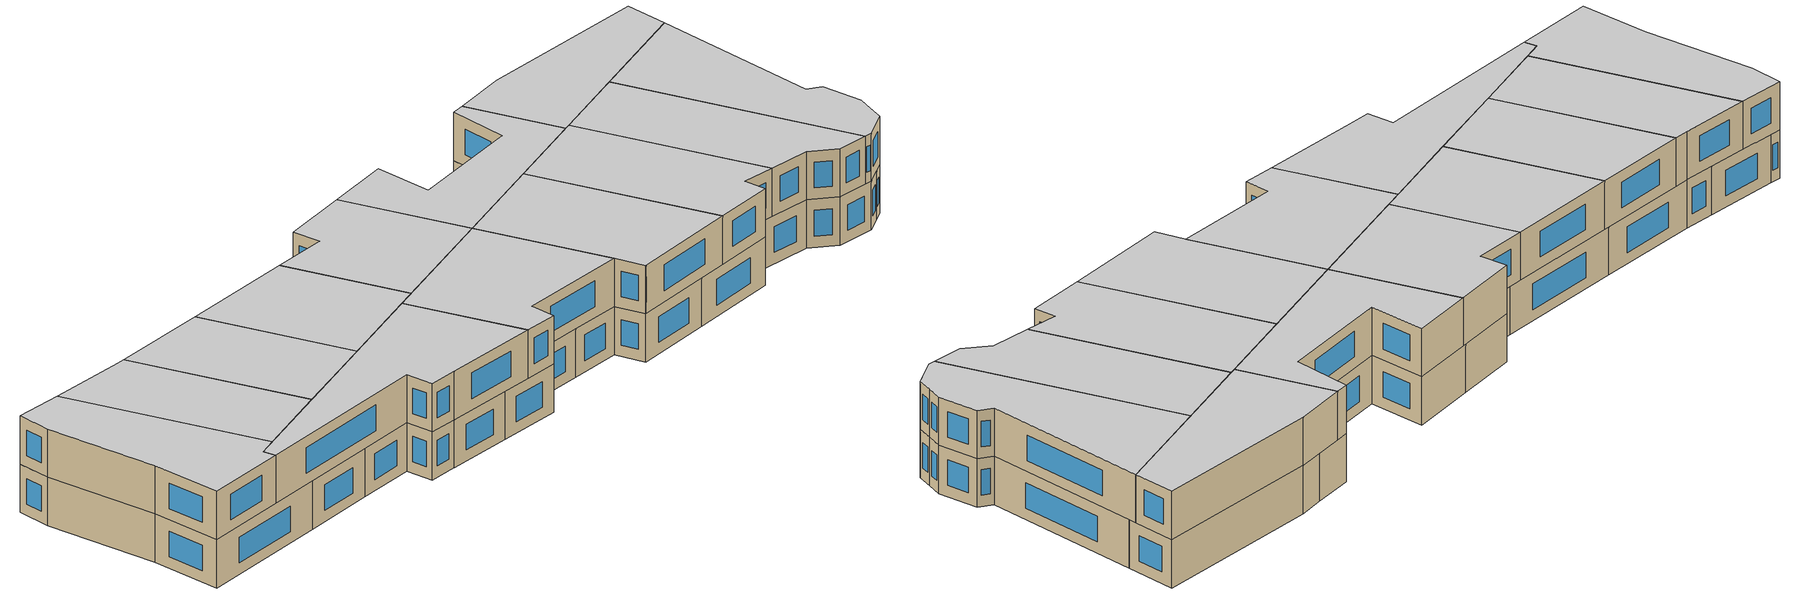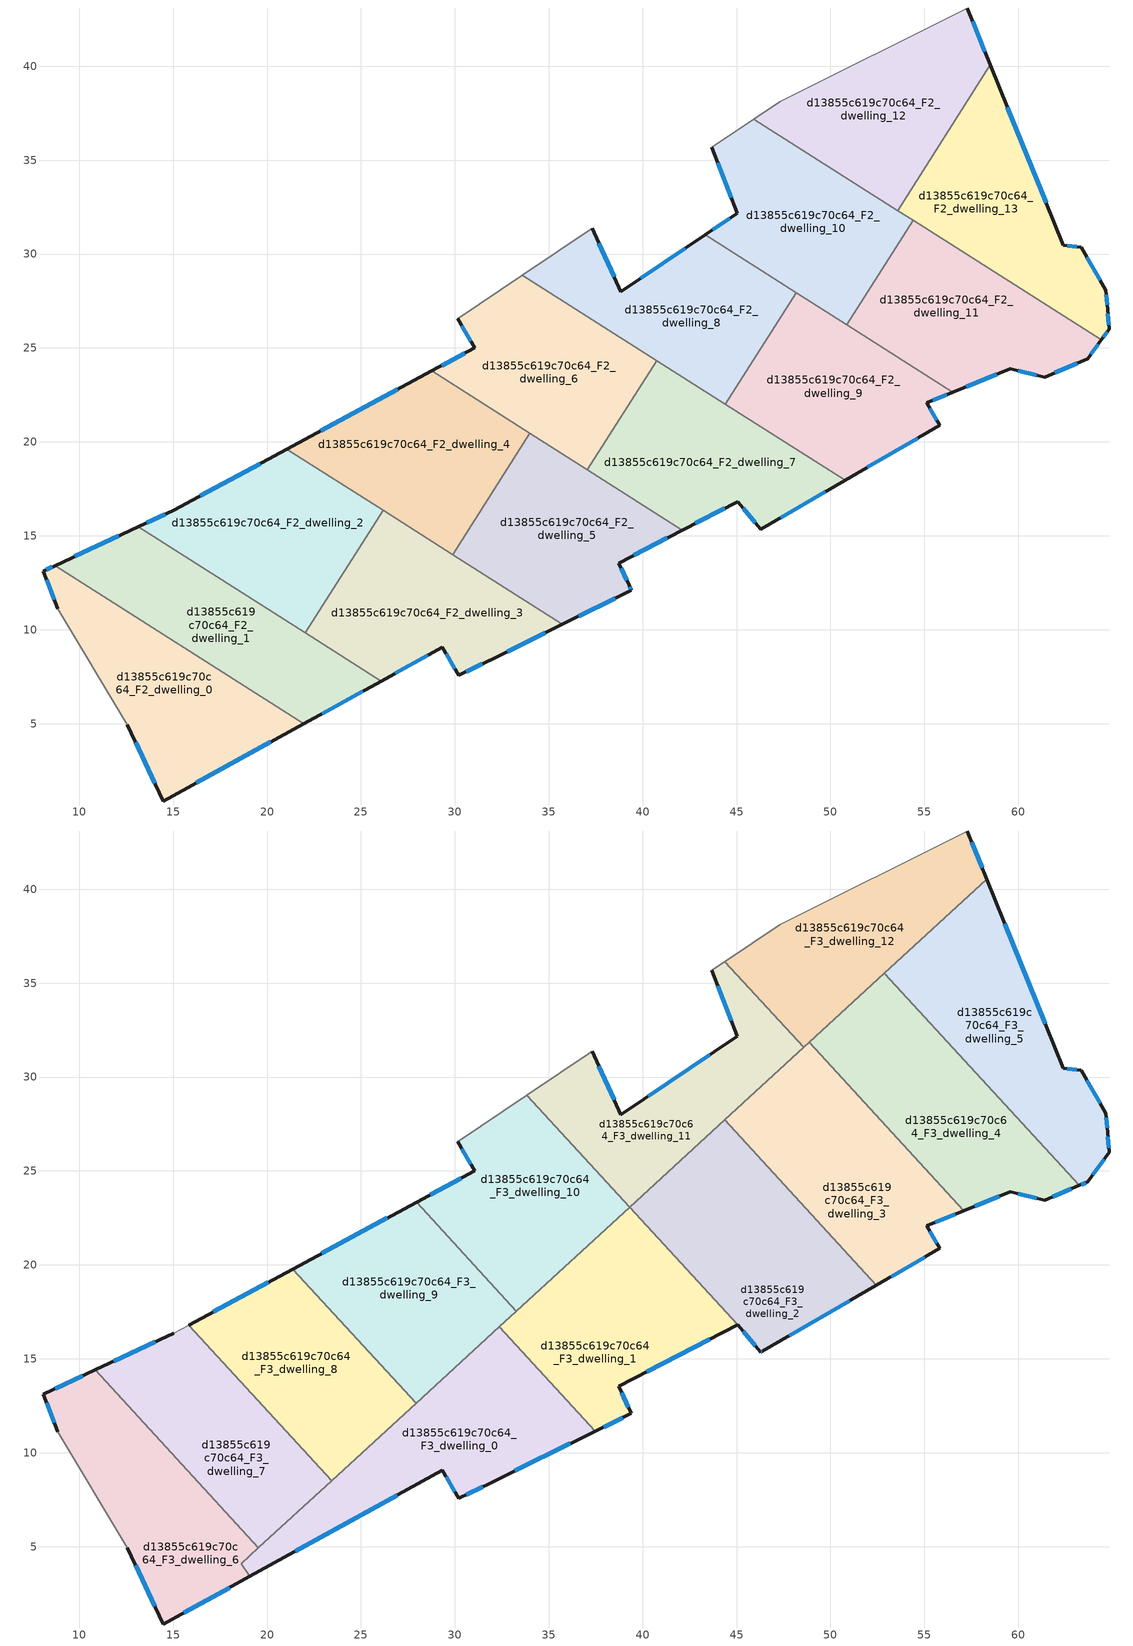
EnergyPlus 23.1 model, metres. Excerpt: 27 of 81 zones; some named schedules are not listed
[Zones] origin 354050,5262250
d13855c619c70c64_F2_dwelling_0
 floor to d13855c619c70c64_F1_dwelling_0 (EU_floor_Construction): 21.97,5 14.48,0.88 12.55,4.95 8.85,11.13 8.08,13.12 8.72,13.42 z6
 wall outside (EU_wall_Construction): 12.55,4.95 14.48,0.88 21.97,5 / 8.72,13.42 8.08,13.12 8.85,11.13 z6:9
 wall adiabatic (EU_wall_Construction): 8.85,11.13 12.55,4.95 z6:9
 wall to d13855c619c70c64_F2_dwelling_1 (EU_wall_Construction): 21.97,5 8.72,13.42 z6:9
 window (EU_Window_Construction): 13,4 14.03,1.84 / 8.26,12.65 8.67,11.59 / 8.57,13.34 8.23,13.19 / 16.24,1.85 20.21,4.03 z6.7:8.3
 ceiling adiabatic (EU_roof_Construction): 19.09,3.42 14.48,0.88 21.97,5 20.58,5.88 18.62,4.08 z9
d13855c619c70c64_F2_dwelling_1
 floor to d13855c619c70c64_F1_dwelling_1 (EU_floor_Construction): 26.07,7.26 21.97,5 8.72,13.42 13.15,15.48 z6
 wall outside (EU_wall_Construction): 13.15,15.48 8.72,13.42 / 21.97,5 26.07,7.26 z6:9
 wall to d13855c619c70c64_F2_dwelling_2 (EU_wall_Construction): 22.03,9.83 13.15,15.48 z6:9
 wall to d13855c619c70c64_F2_dwelling_3 (EU_wall_Construction): 26.07,7.26 22.03,9.83 z6:9
 window (EU_Window_Construction): 12.11,14.99 9.76,13.9 / 22.93,5.53 25.11,6.73 z6.7:8.3
d13855c619c70c64_F2_dwelling_10
 floor to d13855c619c70c64_F1_dwelling_10 (EU_floor_Construction): 54.4,31.8 50.87,26.24 43.33,31.03 45.03,32.18 43.68,35.68 45.92,37.19 z6
 wall outside (EU_wall_Construction): 43.68,35.68 45.03,32.18 43.33,31.03 z6:9
 wall adiabatic (EU_wall_Construction): 45.92,37.19 43.68,35.68 z6:9
 wall to d13855c619c70c64_F2_dwelling_11 (EU_wall_Construction): 50.87,26.24 54.4,31.8 z6:9
 wall to d13855c619c70c64_F2_dwelling_8 (EU_wall_Construction): 43.33,31.03 48.19,27.94 z6:9
 wall to d13855c619c70c64_F2_dwelling_12 (EU_wall_Construction): 53.58,32.32 45.92,37.19 z6:9
 wall to d13855c619c70c64_F2_dwelling_9 (EU_wall_Construction): 48.19,27.94 50.87,26.24 z6:9
 wall to d13855c619c70c64_F2_dwelling_13 (EU_wall_Construction): 54.4,31.8 53.58,32.32 z6:9
 window (EU_Window_Construction): 44.63,31.91 43.73,31.3 / 43.99,34.86 44.71,33 z6.7:8.3
d13855c619c70c64_F2_dwelling_11
 floor to d13855c619c70c64_F1_dwelling_11 (EU_floor_Construction): 64.42,25.43 63.68,24.43 61.41,23.45 59.58,23.9 56.52,22.65 50.87,26.24 54.4,31.8 z6
 wall outside (EU_wall_Construction): 56.52,22.65 59.58,23.9 61.41,23.45 63.68,24.43 64.42,25.43 z6:9
 wall to d13855c619c70c64_F2_dwelling_9 (EU_wall_Construction): 50.87,26.24 56.52,22.65 z6:9
 wall to d13855c619c70c64_F2_dwelling_13 (EU_wall_Construction): 64.42,25.43 54.4,31.8 z6:9
 window (EU_Window_Construction): 61.95,23.68 63.15,24.2 / 60.01,23.79 60.98,23.55 / 57.23,22.94 58.86,23.6 / 63.86,24.66 64.25,25.19 z6.7:8.3
d13855c619c70c64_F2_dwelling_12
 floor to d13855c619c70c64_F1_dwelling_12 (EU_floor_Construction): 57.28,43.1 58.51,40.07 53.58,32.32 45.92,37.19 47.29,38.11 z6
 wall outside (EU_wall_Construction): 58.51,40.07 57.28,43.1 z6:9
 wall to d13855c619c70c64_F2_dwelling_13 (EU_wall_Construction): 53.58,32.32 58.51,40.07 z6:9
 wall adiabatic (EU_wall_Construction): 57.28,43.1 47.29,38.11 45.92,37.19 z6:9
 window (EU_Window_Construction): 58.22,40.78 57.57,42.39 z6.7:8.3
d13855c619c70c64_F2_dwelling_13
 floor to d13855c619c70c64_F1_dwelling_13 (EU_floor_Construction): 58.51,40.07 62.39,30.46 63.35,30.35 64.66,28.08 64.75,27.06 64.85,26 64.42,25.43 53.58,32.32 z6
 wall outside (EU_wall_Construction): 64.42,25.43 64.85,26 64.75,27.06 64.66,28.08 63.35,30.35 62.39,30.46 58.51,40.07 z6:9
 window (EU_Window_Construction): 64.35,28.62 63.66,29.82 / 64.73,27.3 64.68,27.84 / 64.82,26.25 64.77,26.81 / 64.52,25.56 64.75,25.86 / 61.48,32.72 59.42,37.81 / 63.12,30.38 62.61,30.44 z6.7:8.3
d13855c619c70c64_F2_dwelling_2
 floor to d13855c619c70c64_F1_dwelling_2 (EU_floor_Construction): 26.18,16.35 22.03,9.83 13.15,15.48 15.03,16.36 21.05,19.61 z6
 wall outside (EU_wall_Construction): 21.05,19.61 15.03,16.36 13.15,15.48 z6:9
 wall to d13855c619c70c64_F2_dwelling_3 (EU_wall_Construction): 22.03,9.83 26.18,16.35 z6:9
 wall to d13855c619c70c64_F2_dwelling_4 (EU_wall_Construction): 26.18,16.35 21.05,19.61 z6:9
 window (EU_Window_Construction): 19.64,18.84 16.44,17.12 / 14.58,16.15 13.59,15.68 z6.7:8.3
d13855c619c70c64_F2_dwelling_3
 floor to d13855c619c70c64_F1_dwelling_3 (EU_floor_Construction): 35.73,10.28 31.87,8.38 31.85,8.38 30.21,7.57 29.34,9.06 26.07,7.26 22.03,9.83 26.18,16.35 z6
 wall outside (EU_wall_Construction): 26.07,7.26 29.34,9.06 30.21,7.57 31.85,8.38 31.87,8.38 35.73,10.28 z6:9
 wall to d13855c619c70c64_F2_dwelling_5 (EU_wall_Construction): 35.73,10.28 29.88,14 z6:9
 wall to d13855c619c70c64_F2_dwelling_4 (EU_wall_Construction): 29.88,14 26.18,16.35 z6:9
 window (EU_Window_Construction): 30.6,7.76 31.47,8.19 / 29.54,8.71 30,7.92 / 26.84,7.68 28.57,8.64 / 32.78,8.83 34.82,9.84 z6.7:8.3
d13855c619c70c64_F2_dwelling_4
 floor to d13855c619c70c64_F1_dwelling_4 (EU_floor_Construction): 33.99,20.46 29.88,14 21.05,19.61 28.78,23.78 z6
 wall outside (EU_wall_Construction): 28.78,23.78 21.05,19.61 z6:9
 wall to d13855c619c70c64_F2_dwelling_5 (EU_wall_Construction): 29.88,14 33.99,20.46 z6:9
 wall to d13855c619c70c64_F2_dwelling_6 (EU_wall_Construction): 33.99,20.46 28.78,23.78 z6:9
 window (EU_Window_Construction): 26.96,22.8 22.87,20.59 z6.7:8.3
d13855c619c70c64_F2_dwelling_5
 floor to d13855c619c70c64_F1_dwelling_5 (EU_floor_Construction): 42.12,15.3 38.72,13.54 39.27,12.35 39.4,12.09 35.73,10.28 29.88,14 33.99,20.46 z6
 wall outside (EU_wall_Construction): 35.73,10.28 39.4,12.09 39.27,12.35 38.72,13.54 42.12,15.3 z6:9
 wall to d13855c619c70c64_F2_dwelling_7 (EU_wall_Construction): 42.12,15.3 37.05,18.52 z6:9
 wall to d13855c619c70c64_F2_dwelling_6 (EU_wall_Construction): 37.05,18.52 33.99,20.46 z6:9
 window (EU_Window_Construction): 39.37,12.15 39.3,12.29 / 36.59,10.71 38.53,11.66 / 39.52,13.95 41.32,14.89 / 39.14,12.63 38.85,13.26 z6.7:8.3
d13855c619c70c64_F2_dwelling_6
 floor to d13855c619c70c64_F1_dwelling_6 (EU_floor_Construction): 40.74,24.33 37.05,18.52 28.78,23.78 31.06,25.01 30.15,26.55 33.59,28.87 z6
 wall outside (EU_wall_Construction): 30.15,26.55 31.06,25.01 28.78,23.78 z6:9
 wall adiabatic (EU_wall_Construction): 33.59,28.87 30.15,26.55 z6:9
 wall to d13855c619c70c64_F2_dwelling_7 (EU_wall_Construction): 37.05,18.52 40.74,24.33 z6:9
 wall to d13855c619c70c64_F2_dwelling_8 (EU_wall_Construction): 40.74,24.33 33.59,28.87 z6:9
 window (EU_Window_Construction): 30.36,26.19 30.85,25.37 / 30.52,24.72 29.31,24.07 z6.7:8.3
d13855c619c70c64_F2_dwelling_7
 floor to d13855c619c70c64_F1_dwelling_7 (EU_floor_Construction): 50.77,17.95 46.3,15.35 45.05,16.82 42.12,15.3 37.05,18.52 40.74,24.33 z6
 wall outside (EU_wall_Construction): 42.12,15.3 45.05,16.82 46.3,15.35 50.77,17.95 z6:9
 wall to d13855c619c70c64_F2_dwelling_9 (EU_wall_Construction): 50.77,17.95 44.41,21.99 z6:9
 wall to d13855c619c70c64_F2_dwelling_8 (EU_wall_Construction): 44.41,22 40.74,24.33 z6:9
 window (EU_Window_Construction): 45.35,16.47 46.01,15.7 / 42.81,15.66 44.36,16.46 / 47.35,15.96 49.72,17.34 z6.7:8.3
d13855c619c70c64_F2_dwelling_8
 floor to d13855c619c70c64_F1_dwelling_8 (EU_floor_Construction): 48.19,27.94 44.41,22 33.59,28.87 37.31,31.38 38.84,28 43.33,31.03 z6
 wall outside (EU_wall_Construction): 43.33,31.03 38.84,28 37.31,31.38 z6:9
 wall to d13855c619c70c64_F2_dwelling_9 (EU_wall_Construction): 44.41,22 48.19,27.94 z6:9
 wall adiabatic (EU_wall_Construction): 37.31,31.38 33.59,28.87 z6:9
 window (EU_Window_Construction): 38.48,28.8 37.67,30.59 / 42.27,30.32 39.89,28.72 z6.7:8.3
d13855c619c70c64_F2_dwelling_9
 floor to d13855c619c70c64_F1_dwelling_9 (EU_floor_Construction): 56.52,22.65 55.12,22.08 55.82,20.88 50.77,17.95 44.41,22 48.19,27.94 z6
 wall outside (EU_wall_Construction): 50.77,17.95 55.82,20.88 55.12,22.08 56.52,22.65 z6:9
 window (EU_Window_Construction): 51.96,18.64 54.63,20.19 / 55.45,22.22 56.19,22.52 / 55.66,21.16 55.29,21.8 z6.7:8.3
d13855c619c70c64_F3_dwelling_0
 floor to d13855c619c70c64_F2_dwelling_3 (EU_floor_Construction): 35.73,10.28 31.87,8.38 31.85,8.38 30.21,7.57 29.34,9.06 26.07,7.26 23.72,8.76 29.61,14.17 z9
 floor to d13855c619c70c64_F2_dwelling_5 (EU_floor_Construction): 32.36,16.7 37.46,11.14 35.73,10.28 29.88,14 30.54,15.03 z9
 floor to d13855c619c70c64_F2_dwelling_1 (EU_floor_Construction): 26.07,7.26 21.96,5 20.58,5.88 23.72,8.76 z9
 floor to d13855c619c70c64_F2_dwelling_4 (EU_floor_Construction): 30.54,15.03 29.88,14 29.61,14.17 z9
 floor adiabatic (EU_floor_Construction): 21.96,5 19.09,3.42 18.62,4.08 20.58,5.88 z9
 wall outside (EU_wall_Construction): 19.09,3.42 29.34,9.06 30.21,7.57 31.87,8.38 37.46,11.14 z9:12
 wall to d13855c619c70c64_F3_dwelling_1 (EU_wall_Construction): 37.46,11.14 32.36,16.7 z9:12
 wall to d13855c619c70c64_F3_dwelling_6 (EU_wall_Construction): 19.54,4.93 18.62,4.08 19.09,3.42 z9:12
 wall to d13855c619c70c64_F3_dwelling_8 (EU_wall_Construction): 27.93,12.63 23.45,8.51 z9:12
 wall to d13855c619c70c64_F3_dwelling_9 (EU_wall_Construction): 32.36,16.7 27.93,12.63 z9:12
 wall to d13855c619c70c64_F3_dwelling_7 (EU_wall_Construction): 23.45,8.51 19.54,4.93 z9:12
 window (EU_Window_Construction): 33.19,9.03 36.15,10.49 / 30.6,7.76 31.48,8.19 / 29.54,8.71 30,7.92 / 21.5,4.74 26.93,7.74 z9.7:11.3
 ceiling to d13855c619c70c64_F4_dwelling_0 (EU_floor_Construction): 31.87,8.38 37.46,11.14 32.36,16.7 18.62,4.08 19.09,3.42 29.34,9.06 30.21,7.57 z12
d13855c619c70c64_F3_dwelling_1
 floor to d13855c619c70c64_F2_dwelling_5 (EU_floor_Construction): 42.12,15.3 38.72,13.54 39.4,12.09 37.46,11.14 32.36,16.7 35.45,19.54 z9
 floor to d13855c619c70c64_F2_dwelling_7 (EU_floor_Construction): 39.69,22.66 45.05,16.82 42.12,15.3 37.05,18.52 z9
 floor to d13855c619c70c64_F2_dwelling_6 (EU_floor_Construction): 39.31,23.08 39.69,22.66 37.05,18.52 35.45,19.54 z9
 wall outside (EU_wall_Construction): 37.46,11.14 39.4,12.09 38.72,13.54 45.05,16.82 z9:12
 wall to d13855c619c70c64_F3_dwelling_2 (EU_wall_Construction): 45.05,16.82 39.31,23.08 z9:12
 wall to d13855c619c70c64_F3_dwelling_10 (EU_wall_Construction): 39.31,23.08 33.28,17.54 z9:12
 wall to d13855c619c70c64_F3_dwelling_9 (EU_wall_Construction): 33.28,17.54 32.36,16.7 z9:12
 window (EU_Window_Construction): 40.2,14.31 43.57,16.05 / 39.24,12.43 38.88,13.2 / 37.92,11.36 38.94,11.87 z9.7:11.3
 ceiling to d13855c619c70c64_F4_dwelling_1 (EU_floor_Construction): 45.05,16.82 39.31,23.08 32.36,16.7 37.46,11.14 39.4,12.09 38.72,13.54 z12
d13855c619c70c64_F3_dwelling_10
 floor to d13855c619c70c64_F2_dwelling_6 (EU_floor_Construction): 34.54,28.27 39.31,23.08 35.45,19.54 28.78,23.78 31.06,25.01 30.15,26.55 33.59,28.87 z9
 floor to d13855c619c70c64_F2_dwelling_4 (EU_floor_Construction): 33.99,20.46 32.6,18.27 27.96,23.33 28.78,23.78 z9
 floor to d13855c619c70c64_F2_dwelling_8 (EU_floor_Construction): 33.83,29.04 34.54,28.27 33.59,28.87 z9
 floor to d13855c619c70c64_F2_dwelling_5 (EU_floor_Construction): 35.45,19.54 33.28,17.54 32.6,18.27 33.99,20.46 z9
 wall outside (EU_wall_Construction): 30.15,26.55 31.06,25.01 27.96,23.33 z9:12
 wall to d13855c619c70c64_F3_dwelling_9 (EU_wall_Construction): 27.96,23.33 33.28,17.54 z9:12
 wall adiabatic (EU_wall_Construction): 33.83,29.04 30.15,26.55 z9:12
 wall to d13855c619c70c64_F3_dwelling_11 (EU_wall_Construction): 39.31,23.08 33.83,29.04 z9:12
 window (EU_Window_Construction): 30.33,24.61 28.69,23.73 / 30.36,26.19 30.85,25.37 z9.7:11.3
 ceiling to d13855c619c70c64_F4_dwelling_10 (EU_floor_Construction): 39.31,23.08 33.83,29.04 30.15,26.55 31.06,25.01 27.96,23.33 33.28,17.54 z12
d13855c619c70c64_F3_dwelling_11
 floor to d13855c619c70c64_F2_dwelling_10 (EU_floor_Construction): 44.37,36.15 48.57,31.58 46.07,29.29 43.33,31.03 45.03,32.18 43.68,35.68 z9
 floor to d13855c619c70c64_F2_dwelling_8 (EU_floor_Construction): 46.07,29.29 40.7,24.35 34.54,28.27 33.83,29.04 37.31,31.38 38.84,28 43.33,31.03 z9
 floor to d13855c619c70c64_F2_dwelling_6 (EU_floor_Construction): 40.7,24.35 39.31,23.08 34.54,28.27 z9
 wall outside (EU_wall_Construction): 43.68,35.68 45.03,32.18 38.84,28 37.31,31.38 z9:12
 wall adiabatic (EU_wall_Construction): 44.37,36.15 43.68,35.68 / 37.31,31.38 33.83,29.04 z9:12
 wall to d13855c619c70c64_F3_dwelling_12 (EU_wall_Construction): 48.57,31.58 44.37,36.15 z9:12
 wall to d13855c619c70c64_F3_dwelling_2 (EU_wall_Construction): 39.31,23.08 44.36,27.72 z9:12
 wall to d13855c619c70c64_F3_dwelling_3 (EU_wall_Construction): 44.36,27.72 48.57,31.58 z9:12
 window (EU_Window_Construction): 43.99,34.86 44.71,33 / 38.48,28.8 37.67,30.59 / 43.57,31.2 40.29,28.98 z9.7:11.3
 ceiling to d13855c619c70c64_F4_dwelling_11 (EU_floor_Construction): 48.57,31.58 44.37,36.15 43.68,35.68 45.03,32.18 38.84,28 37.31,31.38 33.83,29.04 39.31,23.08 z12
d13855c619c70c64_F3_dwelling_12
 floor to d13855c619c70c64_F2_dwelling_12 (EU_floor_Construction): 57.28,43.1 58.32,40.54 51.09,33.9 45.92,37.19 47.29,38.11 z9
 floor to d13855c619c70c64_F2_dwelling_10 (EU_floor_Construction): 51.09,33.9 48.57,31.58 44.37,36.15 45.92,37.19 z9
 wall outside (EU_wall_Construction): 58.32,40.54 57.28,43.1 z9:12
 wall adiabatic (EU_wall_Construction): 57.28,43.1 47.29,38.11 44.37,36.15 z9:12
 wall to d13855c619c70c64_F3_dwelling_5 (EU_wall_Construction): 52.86,35.53 58.32,40.54 z9:12
 wall to d13855c619c70c64_F3_dwelling_4 (EU_wall_Construction): 48.86,31.85 52.86,35.53 z9:12
 wall to d13855c619c70c64_F3_dwelling_3 (EU_wall_Construction): 48.57,31.58 48.86,31.85 z9:12
 window (EU_Window_Construction): 58.08,41.14 57.53,42.5 z9.7:11.3
 ceiling to d13855c619c70c64_F4_dwelling_12 (EU_floor_Construction): 58.32,40.54 57.28,43.1 47.29,38.11 44.37,36.15 48.57,31.58 z12
d13855c619c70c64_F3_dwelling_2
 floor to d13855c619c70c64_F2_dwelling_7 (EU_floor_Construction): 50.77,17.95 46.3,15.35 45.05,16.82 39.69,22.66 40.74,24.33 z9
 floor to d13855c619c70c64_F2_dwelling_6 (EU_floor_Construction): 40.74,24.33 39.69,22.66 39.31,23.08 40.7,24.35 z9
 floor to d13855c619c70c64_F2_dwelling_9 (EU_floor_Construction): 46.54,25.35 52.44,18.92 50.77,17.95 44.41,22 z9
 floor to d13855c619c70c64_F2_dwelling_8 (EU_floor_Construction): 44.36,27.72 46.54,25.35 44.41,22 40.7,24.35 z9
 wall outside (EU_wall_Construction): 45.05,16.82 46.3,15.35 46.36,15.39 52.45,18.92 z9:12
 wall to d13855c619c70c64_F3_dwelling_3 (EU_wall_Construction): 52.45,18.92 44.36,27.72 z9:12
 window (EU_Window_Construction): 47.79,16.22 51.02,18.09 / 46.31,15.36 46.35,15.38 / 45.35,16.47 46.01,15.7 z9.7:11.3
 ceiling to d13855c619c70c64_F4_dwelling_2 (EU_floor_Construction): 52.45,18.92 44.36,27.72 39.31,23.08 45.05,16.82 46.3,15.35 46.36,15.39 z12
d13855c619c70c64_F3_dwelling_3
 floor to d13855c619c70c64_F2_dwelling_9 (EU_floor_Construction): 56.52,22.65 55.12,22.08 55.82,20.88 52.44,18.92 46.54,25.35 48.19,27.94 z9
 floor to d13855c619c70c64_F2_dwelling_11 (EU_floor_Construction): 52.16,28.27 57.1,22.89 56.52,22.65 50.87,26.24 z9
 floor to d13855c619c70c64_F2_dwelling_10 (EU_floor_Construction): 48.86,31.85 52.16,28.27 50.87,26.24 46.07,29.29 z9
 floor to d13855c619c70c64_F2_dwelling_8 (EU_floor_Construction): 48.19,27.94 46.54,25.35 44.36,27.72 46.07,29.29 z9
 wall outside (EU_wall_Construction): 52.45,18.92 55.82,20.88 55.12,22.08 57.1,22.89 z9:12
 wall to d13855c619c70c64_F3_dwelling_4 (EU_wall_Construction): 57.1,22.89 48.86,31.85 z9:12
 window (EU_Window_Construction): 55.59,22.27 56.63,22.7 / 55.66,21.16 55.29,21.8 / 53.24,19.38 55.03,20.42 z9.7:11.3
 ceiling to d13855c619c70c64_F4_dwelling_3 (EU_floor_Construction): 55.82,20.88 55.12,22.08 57.1,22.89 48.86,31.85 44.36,27.72 52.45,18.92 z12
d13855c619c70c64_F3_dwelling_4
 floor to d13855c619c70c64_F2_dwelling_11 (EU_floor_Construction): 58.93,28.92 63.23,24.23 61.41,23.45 59.58,23.9 57.1,22.89 52.16,28.27 54.4,31.8 z9
 floor to d13855c619c70c64_F2_dwelling_12 (EU_floor_Construction): 52.86,35.53 54.49,33.75 53.58,32.32 51.09,33.9 z9
 floor to d13855c619c70c64_F2_dwelling_13 (EU_floor_Construction): 54.49,33.75 58.93,28.92 53.58,32.32 z9
 floor to d13855c619c70c64_F2_dwelling_10 (EU_floor_Construction): 54.4,31.8 52.16,28.27 48.86,31.85 51.09,33.9 z9
 wall outside (EU_wall_Construction): 57.1,22.89 59.58,23.9 61.41,23.45 63.23,24.23 z9:12
 wall to d13855c619c70c64_F3_dwelling_5 (EU_wall_Construction): 63.23,24.23 52.86,35.53 z9:12
 window (EU_Window_Construction): 61.84,23.63 62.81,24.05 / 60.01,23.79 60.98,23.55 / 57.68,23.12 59,23.66 z9.7:11.3
 ceiling to d13855c619c70c64_F4_dwelling_4 (EU_floor_Construction): 63.23,24.23 52.86,35.53 48.86,31.85 57.1,22.89 59.58,23.9 61.41,23.45 z12
d13855c619c70c64_F3_dwelling_5
 floor to d13855c619c70c64_F2_dwelling_13 (EU_floor_Construction): 58.51,40.07 62.39,30.46 63.35,30.35 64.66,28.08 64.75,27.06 64.85,26 64.42,25.43 58.93,28.92 54.49,33.75 z9
 floor to d13855c619c70c64_F2_dwelling_11 (EU_floor_Construction): 64.42,25.43 63.68,24.43 63.23,24.23 58.93,28.92 z9
 floor to d13855c619c70c64_F2_dwelling_12 (EU_floor_Construction): 58.32,40.54 58.51,40.07 54.49,33.75 52.86,35.53 z9
 wall outside (EU_wall_Construction): 63.23,24.23 63.68,24.43 64.85,26 64.75,27.06 64.66,28.08 63.35,30.35 62.39,30.46 58.32,40.54 z9:12
 window (EU_Window_Construction): 64.82,26.25 64.77,26.81 / 63.96,24.8 64.57,25.63 / 63.34,24.28 63.58,24.38 / 61.43,32.83 59.28,38.17 / 63.12,30.38 62.61,30.44 / 64.35,28.62 63.66,29.82 / 64.73,27.3 64.68,27.84 z9.7:11.3
 ceiling to d13855c619c70c64_F4_dwelling_5 (EU_floor_Construction): 63.68,24.43 64.85,26 64.75,27.06 64.66,28.08 63.35,30.35 62.39,30.46 58.32,40.54 52.86,35.53 63.23,24.23 z12
d13855c619c70c64_F3_dwelling_6
 floor to d13855c619c70c64_F2_dwelling_0 (EU_floor_Construction): 16,8.79 19.54,4.93 18.62,4.08 19.09,3.42 14.48,0.88 12.55,4.95 8.85,11.13 8.08,13.12 8.72,13.42 z9
 floor to d13855c619c70c64_F2_dwelling_1 (EU_floor_Construction): 10.84,14.4 16,8.79 8.72,13.42 z9
 wall outside (EU_wall_Construction): 12.55,4.95 14.48,0.88 19.09,3.42 / 10.84,14.4 8.08,13.12 8.85,11.13 z9:12
 wall adiabatic (EU_wall_Construction): 8.85,11.13 12.55,4.95 z9:12
 wall to d13855c619c70c64_F3_dwelling_7 (EU_wall_Construction): 19.54,4.93 10.84,14.4 z9:12
 window (EU_Window_Construction): 13,4 14.03,1.84 / 8.26,12.65 8.67,11.59 / 10.19,14.1 8.73,13.42 / 15.56,1.47 18,2.82 z9.7:11.3
 ceiling to d13855c619c70c64_F4_dwelling_6 (EU_floor_Construction): 19.09,3.42 18.62,4.08 19.54,4.93 10.84,14.4 8.08,13.12 8.85,11.13 12.55,4.95 14.48,0.88 z12
d13855c619c70c64_F3_dwelling_7
 floor to d13855c619c70c64_F2_dwelling_1 (EU_floor_Construction): 22.53,9.51 23.45,8.51 20.58,5.88 16,8.79 10.84,14.4 13.15,15.48 z9
 floor to d13855c619c70c64_F2_dwelling_0 (EU_floor_Construction): 20.58,5.88 19.54,4.93 16,8.79 z9
 floor to d13855c619c70c64_F2_dwelling_2 (EU_floor_Construction): 15.84,16.8 22.12,9.96 22.03,9.83 13.15,15.48 15.03,16.36 z9
 floor to d13855c619c70c64_F2_dwelling_3 (EU_floor_Construction): 22.12,9.96 22.53,9.51 22.03,9.83 z9
 wall outside (EU_wall_Construction): 15.03,16.36 10.84,14.4 z9:12
 wall adiabatic (EU_wall_Construction): 15.84,16.8 15.03,16.36 z9:12
 wall to d13855c619c70c64_F3_dwelling_8 (EU_wall_Construction): 23.45,8.51 15.84,16.8 z9:12
 window (EU_Window_Construction): 14.04,15.9 11.83,14.86 z9.7:11.3
 ceiling to d13855c619c70c64_F4_dwelling_7 (EU_floor_Construction): 23.45,8.51 15.84,16.8 15.03,16.36 10.84,14.4 19.54,4.93 z12
d13855c619c70c64_F3_dwelling_8
 floor to d13855c619c70c64_F2_dwelling_2 (EU_floor_Construction): 22.19,18.89 25.5,15.28 22.12,9.96 15.84,16.8 21.05,19.61 z9
 floor to d13855c619c70c64_F2_dwelling_3 (EU_floor_Construction): 25.5,15.28 27.93,12.63 23.71,8.76 22.53,9.51 22.12,9.96 z9
 floor to d13855c619c70c64_F2_dwelling_4 (EU_floor_Construction): 21.37,19.78 22.19,18.89 21.05,19.61 z9
 floor to d13855c619c70c64_F2_dwelling_1 (EU_floor_Construction): 23.71,8.76 23.45,8.51 22.53,9.51 z9
 wall outside (EU_wall_Construction): 21.37,19.78 15.84,16.8 z9:12
 wall to d13855c619c70c64_F3_dwelling_9 (EU_wall_Construction): 27.93,12.63 21.37,19.78 z9:12
 window (EU_Window_Construction): 20.07,19.08 17.14,17.5 z9.7:11.3
 ceiling to d13855c619c70c64_F4_dwelling_8 (EU_floor_Construction): 27.93,12.63 21.37,19.78 15.84,16.8 23.45,8.51 z12
d13855c619c70c64_F3_dwelling_9
 floor to d13855c619c70c64_F2_dwelling_4 (EU_floor_Construction): 27.96,23.33 32.6,18.27 30.54,15.03 29.61,14.17 22.19,18.89 21.37,19.78 z9
 floor to d13855c619c70c64_F2_dwelling_2 (EU_floor_Construction): 26.18,16.35 25.5,15.28 22.19,18.89 z9
 floor to d13855c619c70c64_F2_dwelling_5 (EU_floor_Construction): 32.6,18.27 33.28,17.54 30.54,15.03 z9
 floor to d13855c619c70c64_F2_dwelling_3 (EU_floor_Construction): 29.61,14.17 27.93,12.63 25.5,15.28 26.18,16.35 z9
 wall outside (EU_wall_Construction): 27.96,23.33 21.37,19.78 z9:12
 window (EU_Window_Construction): 26.41,22.5 22.92,20.61 z9.7:11.3
 ceiling to d13855c619c70c64_F4_dwelling_9 (EU_floor_Construction): 33.28,17.54 27.96,23.33 21.37,19.78 27.93,12.63 z12
[Building]
EU S2 Campaign: North Axis=0; Terrain=City; Solar Distribution=FullExterior
[Site:Location]
Budapest.Ferenc.Liszt.Intl.AP: Latitude=47.437; Longitude=19.256; Time Zone=1; Elevation=185
[SizingPeriod:WeatherFileDays]
AnnualSizingPeriod: Begin Month=1; Begin Day of Month=1; End Month=12; End Day of Month=31; Day of Week for Start Day=Monday; Use Weather File Daylight Saving Period=No; Use Weather File Rain and Snow Indicators=No
[MATERIAL]
EU_InternalMass_Material: Roughness=MediumRough; Thickness=0.1; Conductivity=1; Density=1800; Specific Heat=900; Thermal Absorptance=0.9; Solar Absorptance=0.7; Visible Absorptance=0.7
[MATERIAL:NOMASS] Roughness=MediumRough; Thermal Absorptance=0.9; Solar Absorptance=0.7; Visible Absorptance=0.7
Name | Thermal Resistance
EU_wall_NoMass | 0.832559
EU_roof_NoMass | 1.39638
EU_floor_NoMass | 0.872794
[WINDOWMATERIAL:SIMPLEGLAZINGSYSTEM]
EU_Window_SimpleGlazing: UFactor=2.79869; Solar Heat Gain Coefficient=0.75; Visible Transmittance=0.75
[CONSTRUCTION]
EU_wall_Construction: EU_wall_NoMass
EU_roof_Construction: EU_roof_NoMass
EU_floor_Construction: EU_floor_NoMass
EU_Window_Construction: EU_Window_SimpleGlazing
EU_InternalMass_Construction: EU_InternalMass_Material
[ZONE] Type=1; Multiplier=1; Ceiling Height=autocalculate; Floor Area=autocalculate; Part of Total Floor Area=Yes
Name | Volume
d13855c619c70c64_F2_dwelling_0; d13855c619c70c64_F2_dwelling_5 | 191.259
d13855c619c70c64_F3_dwelling_0 | 218.956
d13855c619c70c64_F2_dwelling_1 | 191.239
d13855c619c70c64_F3_dwelling_1 | 215.512
d13855c619c70c64_F2_dwelling_10 | 191.224
d13855c619c70c64_F3_dwelling_10 | 196.07
d13855c619c70c64_F2_dwelling_11 | 191.215
d13855c619c70c64_F3_dwelling_11 | 186.441
d13855c619c70c64_F2_dwelling_12 | 191.261
d13855c619c70c64_F3_dwelling_12 | 191.256
d13855c619c70c64_F2_dwelling_13 | 191.277
d13855c619c70c64_F2_dwelling_2 | 191.257
d13855c619c70c64_F3_dwelling_2 | 230.737
d13855c619c70c64_F2_dwelling_3; d13855c619c70c64_F3_dwelling_7 | 191.247
d13855c619c70c64_F3_dwelling_3 | 223.125
d13855c619c70c64_F2_dwelling_4 | 191.263
d13855c619c70c64_F3_dwelling_4 | 223.113
d13855c619c70c64_F3_dwelling_5 | 223.124
d13855c619c70c64_F2_dwelling_6 | 191.24
d13855c619c70c64_F3_dwelling_6 | 195.357
d13855c619c70c64_F2_dwelling_7 | 191.235
d13855c619c70c64_F2_dwelling_8 | 191.251
d13855c619c70c64_F3_dwelling_8 | 191.26
d13855c619c70c64_F2_dwelling_9 | 191.267
d13855c619c70c64_F3_dwelling_9 | 191.232
[INTERNALMASS] Construction=EU_InternalMass_Construction
Name | Zone or ZoneList | Surface Area
d13855c619c70c64_F2_dwelling_0_EU_InternalMass | d13855c619c70c64_F2_dwelling_0 | 63.7529
d13855c619c70c64_F2_dwelling_1_EU_InternalMass | d13855c619c70c64_F2_dwelling_1 | 63.7462
d13855c619c70c64_F2_dwelling_2_EU_InternalMass | d13855c619c70c64_F2_dwelling_2 | 63.7503
d13855c619c70c64_F2_dwelling_3_EU_InternalMass | d13855c619c70c64_F2_dwelling_3 | 63.7489
d13855c619c70c64_F2_dwelling_4_EU_InternalMass | d13855c619c70c64_F2_dwelling_4 | 63.7523
d13855c619c70c64_F2_dwelling_5_EU_InternalMass | d13855c619c70c64_F2_dwelling_5 | 63.7531
d13855c619c70c64_F2_dwelling_6_EU_InternalMass | d13855c619c70c64_F2_dwelling_6 | 63.7467
d13855c619c70c64_F2_dwelling_7_EU_InternalMass | d13855c619c70c64_F2_dwelling_7 | 63.745
d13855c619c70c64_F2_dwelling_8_EU_InternalMass | d13855c619c70c64_F2_dwelling_8 | 63.7491
d13855c619c70c64_F2_dwelling_9_EU_InternalMass | d13855c619c70c64_F2_dwelling_9 | 63.7556
d13855c619c70c64_F2_dwelling_10_EU_InternalMass | d13855c619c70c64_F2_dwelling_10 | 63.7408
d13855c619c70c64_F2_dwelling_11_EU_InternalMass | d13855c619c70c64_F2_dwelling_11 | 63.7382
d13855c619c70c64_F2_dwelling_12_EU_InternalMass | d13855c619c70c64_F2_dwelling_12 | 63.7545
d13855c619c70c64_F2_dwelling_13_EU_InternalMass | d13855c619c70c64_F2_dwelling_13 | 63.7591
d13855c619c70c64_F3_dwelling_0_EU_InternalMass | d13855c619c70c64_F3_dwelling_0 | 72.9933
d13855c619c70c64_F3_dwelling_1_EU_InternalMass | d13855c619c70c64_F3_dwelling_1 | 71.8373
d13855c619c70c64_F3_dwelling_2_EU_InternalMass | d13855c619c70c64_F3_dwelling_2 | 76.9127
d13855c619c70c64_F3_dwelling_3_EU_InternalMass | d13855c619c70c64_F3_dwelling_3 | 74.375
d13855c619c70c64_F3_dwelling_4_EU_InternalMass | d13855c619c70c64_F3_dwelling_4 | 74.3711
d13855c619c70c64_F3_dwelling_5_EU_InternalMass | d13855c619c70c64_F3_dwelling_5 | 74.3743
d13855c619c70c64_F3_dwelling_6_EU_InternalMass | d13855c619c70c64_F3_dwelling_6 | 65.1208
d13855c619c70c64_F3_dwelling_7_EU_InternalMass | d13855c619c70c64_F3_dwelling_7 | 63.749
d13855c619c70c64_F3_dwelling_8_EU_InternalMass | d13855c619c70c64_F3_dwelling_8 | 63.7532
d13855c619c70c64_F3_dwelling_9_EU_InternalMass | d13855c619c70c64_F3_dwelling_9 | 63.744
d13855c619c70c64_F3_dwelling_10_EU_InternalMass | d13855c619c70c64_F3_dwelling_10 | 65.3565
d13855c619c70c64_F3_dwelling_11_EU_InternalMass | d13855c619c70c64_F3_dwelling_11 | 62.1467
d13855c619c70c64_F3_dwelling_12_EU_InternalMass | d13855c619c70c64_F3_dwelling_12 | 63.752
[OTHEREQUIPMENT] Fuel Type=Electricity; Design Level Calculation Method=Watts/Area; Power per Zone Floor Area=1; Fraction Latent=0; Fraction Radiant=0; Fraction Lost=0; Carbon Dioxide Generation Rate=0; EndUse Subcategory=EU_Step8_InternalGains
Name | Zone or ZoneList or Space or SpaceList | Schedule
EU_Step8_InternalGain_d13855c619c70c64_F2_dwelling_0_f000 | d13855c619c70c64_F2_dwelling_0 | EU_Step8_GainSchedule_d13855c619c70c64_F2_dwelling_0_f000
EU_Step8_InternalGain_d13855c619c70c64_F2_dwelling_1_f000 | d13855c619c70c64_F2_dwelling_1 | EU_Step8_GainSchedule_d13855c619c70c64_F2_dwelling_1_f000
EU_Step8_InternalGain_d13855c619c70c64_F2_dwelling_2_f000 | d13855c619c70c64_F2_dwelling_2 | EU_Step8_GainSchedule_d13855c619c70c64_F2_dwelling_2_f000
EU_Step8_InternalGain_d13855c619c70c64_F2_dwelling_3_f000 | d13855c619c70c64_F2_dwelling_3 | EU_Step8_GainSchedule_d13855c619c70c64_F2_dwelling_3_f000
EU_Step8_InternalGain_d13855c619c70c64_F2_dwelling_4_f000 | d13855c619c70c64_F2_dwelling_4 | EU_Step8_GainSchedule_d13855c619c70c64_F2_dwelling_4_f000
EU_Step8_InternalGain_d13855c619c70c64_F2_dwelling_5_f000 | d13855c619c70c64_F2_dwelling_5 | EU_Step8_GainSchedule_d13855c619c70c64_F2_dwelling_5_f000
EU_Step8_InternalGain_d13855c619c70c64_F2_dwelling_6_f000 | d13855c619c70c64_F2_dwelling_6 | EU_Step8_GainSchedule_d13855c619c70c64_F2_dwelling_6_f000
EU_Step8_InternalGain_d13855c619c70c64_F2_dwelling_7_f000 | d13855c619c70c64_F2_dwelling_7 | EU_Step8_GainSchedule_d13855c619c70c64_F2_dwelling_7_f000
EU_Step8_InternalGain_d13855c619c70c64_F2_dwelling_8_f000 | d13855c619c70c64_F2_dwelling_8 | EU_Step8_GainSchedule_d13855c619c70c64_F2_dwelling_8_f000
EU_Step8_InternalGain_d13855c619c70c64_F2_dwelling_9_f000 | d13855c619c70c64_F2_dwelling_9 | EU_Step8_GainSchedule_d13855c619c70c64_F2_dwelling_9_f000
EU_Step8_InternalGain_d13855c619c70c64_F2_dwelling_10_f000 | d13855c619c70c64_F2_dwelling_10 | EU_Step8_GainSchedule_d13855c619c70c64_F2_dwelling_10_f000
EU_Step8_InternalGain_d13855c619c70c64_F2_dwelling_11_f000 | d13855c619c70c64_F2_dwelling_11 | EU_Step8_GainSchedule_d13855c619c70c64_F2_dwelling_11_f000
EU_Step8_InternalGain_d13855c619c70c64_F2_dwelling_12_f000 | d13855c619c70c64_F2_dwelling_12 | EU_Step8_GainSchedule_d13855c619c70c64_F2_dwelling_12_f000
EU_Step8_InternalGain_d13855c619c70c64_F2_dwelling_13_f000 | d13855c619c70c64_F2_dwelling_13 | EU_Step8_GainSchedule_d13855c619c70c64_F2_dwelling_13_f000
EU_Step8_InternalGain_d13855c619c70c64_F3_dwelling_0_f000 | d13855c619c70c64_F3_dwelling_0 | EU_Step8_GainSchedule_d13855c619c70c64_F3_dwelling_0_f000
EU_Step8_InternalGain_d13855c619c70c64_F3_dwelling_1_f000 | d13855c619c70c64_F3_dwelling_1 | EU_Step8_GainSchedule_d13855c619c70c64_F3_dwelling_1_f000
EU_Step8_InternalGain_d13855c619c70c64_F3_dwelling_2_f000 | d13855c619c70c64_F3_dwelling_2 | EU_Step8_GainSchedule_d13855c619c70c64_F3_dwelling_2_f000
EU_Step8_InternalGain_d13855c619c70c64_F3_dwelling_3_f000 | d13855c619c70c64_F3_dwelling_3 | EU_Step8_GainSchedule_d13855c619c70c64_F3_dwelling_3_f000
EU_Step8_InternalGain_d13855c619c70c64_F3_dwelling_4_f000 | d13855c619c70c64_F3_dwelling_4 | EU_Step8_GainSchedule_d13855c619c70c64_F3_dwelling_4_f000
EU_Step8_InternalGain_d13855c619c70c64_F3_dwelling_5_f000 | d13855c619c70c64_F3_dwelling_5 | EU_Step8_GainSchedule_d13855c619c70c64_F3_dwelling_5_f000
EU_Step8_InternalGain_d13855c619c70c64_F3_dwelling_6_f000 | d13855c619c70c64_F3_dwelling_6 | EU_Step8_GainSchedule_d13855c619c70c64_F3_dwelling_6_f000
EU_Step8_InternalGain_d13855c619c70c64_F3_dwelling_7_f000 | d13855c619c70c64_F3_dwelling_7 | EU_Step8_GainSchedule_d13855c619c70c64_F3_dwelling_7_f000
EU_Step8_InternalGain_d13855c619c70c64_F3_dwelling_8_f000 | d13855c619c70c64_F3_dwelling_8 | EU_Step8_GainSchedule_d13855c619c70c64_F3_dwelling_8_f000
EU_Step8_InternalGain_d13855c619c70c64_F3_dwelling_9_f000 | d13855c619c70c64_F3_dwelling_9 | EU_Step8_GainSchedule_d13855c619c70c64_F3_dwelling_9_f000
EU_Step8_InternalGain_d13855c619c70c64_F3_dwelling_10_f000 | d13855c619c70c64_F3_dwelling_10 | EU_Step8_GainSchedule_d13855c619c70c64_F3_dwelling_10_f000
EU_Step8_InternalGain_d13855c619c70c64_F3_dwelling_11_f000 | d13855c619c70c64_F3_dwelling_11 | EU_Step8_GainSchedule_d13855c619c70c64_F3_dwelling_11_f000
EU_Step8_InternalGain_d13855c619c70c64_F3_dwelling_12_f000 | d13855c619c70c64_F3_dwelling_12 | EU_Step8_GainSchedule_d13855c619c70c64_F3_dwelling_12_f000
[ZONEVENTILATION:DESIGNFLOWRATE] Schedule=EU_AlwaysOn; Design Flow Rate Calculation Method=AirChanges/Hour; Air Changes per Hour=0.475469; Ventilation Type=Natural; Fan Pressure Rise=0; Fan Total Efficiency=1; Constant Term Coefficient=1; Temperature Term Coefficient=0; Velocity Term Coefficient=0; Velocity Squared Term Coefficient=0; Minimum Indoor Temperature=-100; Maximum Indoor Temperature=100; Delta Temperature=-100; Minimum Outdoor Temperature=-100; Maximum Outdoor Temperature=100; Maximum Wind Speed=40
Name | Zone or ZoneList or Space or SpaceList
EU_ConstantAir_d13855c619c70c64_F2_dwelling_0 | d13855c619c70c64_F2_dwelling_0
EU_ConstantAir_d13855c619c70c64_F2_dwelling_1 | d13855c619c70c64_F2_dwelling_1
EU_ConstantAir_d13855c619c70c64_F2_dwelling_2 | d13855c619c70c64_F2_dwelling_2
EU_ConstantAir_d13855c619c70c64_F2_dwelling_3 | d13855c619c70c64_F2_dwelling_3
EU_ConstantAir_d13855c619c70c64_F2_dwelling_4 | d13855c619c70c64_F2_dwelling_4
EU_ConstantAir_d13855c619c70c64_F2_dwelling_5 | d13855c619c70c64_F2_dwelling_5
EU_ConstantAir_d13855c619c70c64_F2_dwelling_6 | d13855c619c70c64_F2_dwelling_6
EU_ConstantAir_d13855c619c70c64_F2_dwelling_7 | d13855c619c70c64_F2_dwelling_7
EU_ConstantAir_d13855c619c70c64_F2_dwelling_8 | d13855c619c70c64_F2_dwelling_8
EU_ConstantAir_d13855c619c70c64_F2_dwelling_9 | d13855c619c70c64_F2_dwelling_9
EU_ConstantAir_d13855c619c70c64_F2_dwelling_10 | d13855c619c70c64_F2_dwelling_10
EU_ConstantAir_d13855c619c70c64_F2_dwelling_11 | d13855c619c70c64_F2_dwelling_11
EU_ConstantAir_d13855c619c70c64_F2_dwelling_12 | d13855c619c70c64_F2_dwelling_12
EU_ConstantAir_d13855c619c70c64_F2_dwelling_13 | d13855c619c70c64_F2_dwelling_13
EU_ConstantAir_d13855c619c70c64_F3_dwelling_0 | d13855c619c70c64_F3_dwelling_0
EU_ConstantAir_d13855c619c70c64_F3_dwelling_1 | d13855c619c70c64_F3_dwelling_1
EU_ConstantAir_d13855c619c70c64_F3_dwelling_2 | d13855c619c70c64_F3_dwelling_2
EU_ConstantAir_d13855c619c70c64_F3_dwelling_3 | d13855c619c70c64_F3_dwelling_3
EU_ConstantAir_d13855c619c70c64_F3_dwelling_4 | d13855c619c70c64_F3_dwelling_4
EU_ConstantAir_d13855c619c70c64_F3_dwelling_5 | d13855c619c70c64_F3_dwelling_5
EU_ConstantAir_d13855c619c70c64_F3_dwelling_6 | d13855c619c70c64_F3_dwelling_6
EU_ConstantAir_d13855c619c70c64_F3_dwelling_7 | d13855c619c70c64_F3_dwelling_7
EU_ConstantAir_d13855c619c70c64_F3_dwelling_8 | d13855c619c70c64_F3_dwelling_8
EU_ConstantAir_d13855c619c70c64_F3_dwelling_9 | d13855c619c70c64_F3_dwelling_9
EU_ConstantAir_d13855c619c70c64_F3_dwelling_10 | d13855c619c70c64_F3_dwelling_10
EU_ConstantAir_d13855c619c70c64_F3_dwelling_11 | d13855c619c70c64_F3_dwelling_11
EU_ConstantAir_d13855c619c70c64_F3_dwelling_12 | d13855c619c70c64_F3_dwelling_12
[HVACTEMPLATE:ZONE:IDEALLOADSAIRSYSTEM] System Availability Schedule=EU_AlwaysOn; Maximum Heating Supply Air Temperature=50; Minimum Cooling Supply Air Temperature=13; Maximum Heating Supply Air Humidity Ratio=0.0156; Minimum Cooling Supply Air Humidity Ratio=0.0077; Heating Limit=NoLimit; Cooling Limit=NoLimit; Heating Availability Schedule=EU_AlwaysOn; Cooling Availability Schedule=EU_CoolingOff; Dehumidification Control Type=ConstantSensibleHeatRatio; Cooling Sensible Heat Ratio=0.7; Dehumidification Setpoint=60; Humidification Control Type=None; Humidification Setpoint=30; Outdoor Air Method=None; Outdoor Air Flow Rate per Person=0.00944; Outdoor Air Flow Rate per Zone Floor Area=0; Outdoor Air Flow Rate per Zone=0; Demand Controlled Ventilation Type=None; Outdoor Air Economizer Type=NoEconomizer; Heat Recovery Type=None; Sensible Heat Recovery Effectiveness=0.7; Latent Heat Recovery Effectiveness=0.65
Name | Template Thermostat
d13855c619c70c64_F2_dwelling_0 | EU_HeatOnly_d13855c619c70c64_F2_dwelling_0
d13855c619c70c64_F2_dwelling_1 | EU_HeatOnly_d13855c619c70c64_F2_dwelling_1
d13855c619c70c64_F2_dwelling_2 | EU_HeatOnly_d13855c619c70c64_F2_dwelling_2
d13855c619c70c64_F2_dwelling_3 | EU_HeatOnly_d13855c619c70c64_F2_dwelling_3
d13855c619c70c64_F2_dwelling_4 | EU_HeatOnly_d13855c619c70c64_F2_dwelling_4
d13855c619c70c64_F2_dwelling_5 | EU_HeatOnly_d13855c619c70c64_F2_dwelling_5
d13855c619c70c64_F2_dwelling_6 | EU_HeatOnly_d13855c619c70c64_F2_dwelling_6
d13855c619c70c64_F2_dwelling_7 | EU_HeatOnly_d13855c619c70c64_F2_dwelling_7
d13855c619c70c64_F2_dwelling_8 | EU_HeatOnly_d13855c619c70c64_F2_dwelling_8
d13855c619c70c64_F2_dwelling_9 | EU_HeatOnly_d13855c619c70c64_F2_dwelling_9
d13855c619c70c64_F2_dwelling_10 | EU_HeatOnly_d13855c619c70c64_F2_dwelling_10
d13855c619c70c64_F2_dwelling_11 | EU_HeatOnly_d13855c619c70c64_F2_dwelling_11
d13855c619c70c64_F2_dwelling_12 | EU_HeatOnly_d13855c619c70c64_F2_dwelling_12
d13855c619c70c64_F2_dwelling_13 | EU_HeatOnly_d13855c619c70c64_F2_dwelling_13
d13855c619c70c64_F3_dwelling_0 | EU_HeatOnly_d13855c619c70c64_F3_dwelling_0
d13855c619c70c64_F3_dwelling_1 | EU_HeatOnly_d13855c619c70c64_F3_dwelling_1
d13855c619c70c64_F3_dwelling_2 | EU_HeatOnly_d13855c619c70c64_F3_dwelling_2
d13855c619c70c64_F3_dwelling_3 | EU_HeatOnly_d13855c619c70c64_F3_dwelling_3
d13855c619c70c64_F3_dwelling_4 | EU_HeatOnly_d13855c619c70c64_F3_dwelling_4
d13855c619c70c64_F3_dwelling_5 | EU_HeatOnly_d13855c619c70c64_F3_dwelling_5
d13855c619c70c64_F3_dwelling_6 | EU_HeatOnly_d13855c619c70c64_F3_dwelling_6
d13855c619c70c64_F3_dwelling_7 | EU_HeatOnly_d13855c619c70c64_F3_dwelling_7
d13855c619c70c64_F3_dwelling_8 | EU_HeatOnly_d13855c619c70c64_F3_dwelling_8
d13855c619c70c64_F3_dwelling_9 | EU_HeatOnly_d13855c619c70c64_F3_dwelling_9
d13855c619c70c64_F3_dwelling_10 | EU_HeatOnly_d13855c619c70c64_F3_dwelling_10
d13855c619c70c64_F3_dwelling_11 | EU_HeatOnly_d13855c619c70c64_F3_dwelling_11
d13855c619c70c64_F3_dwelling_12 | EU_HeatOnly_d13855c619c70c64_F3_dwelling_12
[SIZING:ZONE] Zone Cooling Design Supply Air Temperature Input Method=SupplyAirTemperature; Zone Cooling Design Supply Air Temperature=13; Zone Heating Design Supply Air Temperature Input Method=SupplyAirTemperature; Zone Heating Design Supply Air Temperature=50; Zone Cooling Design Supply Air Humidity Ratio=0.008; Zone Heating Design Supply Air Humidity Ratio=0.008; Cooling Design Air Flow Method=DesignDay; Cooling Design Air Flow Rate=0; Cooling Minimum Air Flow per Zone Floor Area=0.000762; Cooling Minimum Air Flow=0; Cooling Minimum Air Flow Fraction=0.2; Heating Design Air Flow Method=DesignDay; Heating Design Air Flow Rate=0; Heating Maximum Air Flow per Zone Floor Area=0.002032; Heating Maximum Air Flow=0.141576; Heating Maximum Air Flow Fraction=0.3; Account for Dedicated Outdoor Air System=No; Dedicated Outdoor Air System Control Strategy=NeutralSupplyAir; Dedicated Outdoor Air Low Setpoint Temperature for Design=autosize; Dedicated Outdoor Air High Setpoint Temperature for Design=autosize; Zone Load Sizing Method=Sensible Load Only No Latent Load; Zone Latent Cooling Design Supply Air Humidity Ratio Input Method=HumidityRatioDifference; Zone Cooling Design Supply Air Humidity Ratio Difference=0.005; Zone Latent Heating Design Supply Air Humidity Ratio Input Method=HumidityRatioDifference; Zone Humidification Design Supply Air Humidity Ratio Difference=0.005
d13855c619c70c64_F2_dwelling_0; d13855c619c70c64_F2_dwelling_1; d13855c619c70c64_F2_dwelling_2; d13855c619c70c64_F2_dwelling_3; d13855c619c70c64_F2_dwelling_4; d13855c619c70c64_F2_dwelling_5; d13855c619c70c64_F2_dwelling_6; d13855c619c70c64_F2_dwelling_7; d13855c619c70c64_F2_dwelling_8; d13855c619c70c64_F2_dwelling_9; d13855c619c70c64_F2_dwelling_10; d13855c619c70c64_F2_dwelling_11; d13855c619c70c64_F2_dwelling_12; d13855c619c70c64_F2_dwelling_13; d13855c619c70c64_F3_dwelling_0; d13855c619c70c64_F3_dwelling_1; d13855c619c70c64_F3_dwelling_2; d13855c619c70c64_F3_dwelling_3; d13855c619c70c64_F3_dwelling_4; d13855c619c70c64_F3_dwelling_5; d13855c619c70c64_F3_dwelling_6; d13855c619c70c64_F3_dwelling_7; d13855c619c70c64_F3_dwelling_8; d13855c619c70c64_F3_dwelling_9; d13855c619c70c64_F3_dwelling_10; d13855c619c70c64_F3_dwelling_11; d13855c619c70c64_F3_dwelling_12
[SCHEDULE:FILE] Column Number=1; Rows to Skip at Top=0; Number of Hours of Data=8760; Column Separator=Comma; Interpolate to Timestep=No; Minutes per Item=60; Adjust Schedule for Daylight Savings=Yes
Name | File
EU_Step8_GainSchedule_d13855c619c70c64_F2_dwelling_0_f000 | ../../schedules/d13855c619c70c64/d13855c619c70c64_F2_dwelling_0_f000_gain.csv
EU_Step8_GainSchedule_d13855c619c70c64_F2_dwelling_1_f000 | ../../schedules/d13855c619c70c64/d13855c619c70c64_F2_dwelling_1_f000_gain.csv
EU_Step8_GainSchedule_d13855c619c70c64_F2_dwelling_2_f000 | ../../schedules/d13855c619c70c64/d13855c619c70c64_F2_dwelling_2_f000_gain.csv
EU_Step8_GainSchedule_d13855c619c70c64_F2_dwelling_3_f000 | ../../schedules/d13855c619c70c64/d13855c619c70c64_F2_dwelling_3_f000_gain.csv
EU_Step8_GainSchedule_d13855c619c70c64_F2_dwelling_4_f000 | ../../schedules/d13855c619c70c64/d13855c619c70c64_F2_dwelling_4_f000_gain.csv
EU_Step8_GainSchedule_d13855c619c70c64_F2_dwelling_5_f000 | ../../schedules/d13855c619c70c64/d13855c619c70c64_F2_dwelling_5_f000_gain.csv
EU_Step8_GainSchedule_d13855c619c70c64_F2_dwelling_6_f000 | ../../schedules/d13855c619c70c64/d13855c619c70c64_F2_dwelling_6_f000_gain.csv
EU_Step8_GainSchedule_d13855c619c70c64_F2_dwelling_7_f000 | ../../schedules/d13855c619c70c64/d13855c619c70c64_F2_dwelling_7_f000_gain.csv
EU_Step8_GainSchedule_d13855c619c70c64_F2_dwelling_8_f000 | ../../schedules/d13855c619c70c64/d13855c619c70c64_F2_dwelling_8_f000_gain.csv
EU_Step8_GainSchedule_d13855c619c70c64_F2_dwelling_9_f000 | ../../schedules/d13855c619c70c64/d13855c619c70c64_F2_dwelling_9_f000_gain.csv
EU_Step8_GainSchedule_d13855c619c70c64_F2_dwelling_10_f000 | ../../schedules/d13855c619c70c64/d13855c619c70c64_F2_dwelling_10_f000_gain.csv
EU_Step8_GainSchedule_d13855c619c70c64_F2_dwelling_11_f000 | ../../schedules/d13855c619c70c64/d13855c619c70c64_F2_dwelling_11_f000_gain.csv
EU_Step8_GainSchedule_d13855c619c70c64_F2_dwelling_12_f000 | ../../schedules/d13855c619c70c64/d13855c619c70c64_F2_dwelling_12_f000_gain.csv
EU_Step8_GainSchedule_d13855c619c70c64_F2_dwelling_13_f000 | ../../schedules/d13855c619c70c64/d13855c619c70c64_F2_dwelling_13_f000_gain.csv
EU_Step8_GainSchedule_d13855c619c70c64_F3_dwelling_0_f000 | ../../schedules/d13855c619c70c64/d13855c619c70c64_F3_dwelling_0_f000_gain.csv
EU_Step8_GainSchedule_d13855c619c70c64_F3_dwelling_1_f000 | ../../schedules/d13855c619c70c64/d13855c619c70c64_F3_dwelling_1_f000_gain.csv
EU_Step8_GainSchedule_d13855c619c70c64_F3_dwelling_2_f000 | ../../schedules/d13855c619c70c64/d13855c619c70c64_F3_dwelling_2_f000_gain.csv
EU_Step8_GainSchedule_d13855c619c70c64_F3_dwelling_3_f000 | ../../schedules/d13855c619c70c64/d13855c619c70c64_F3_dwelling_3_f000_gain.csv
EU_Step8_GainSchedule_d13855c619c70c64_F3_dwelling_4_f000 | ../../schedules/d13855c619c70c64/d13855c619c70c64_F3_dwelling_4_f000_gain.csv
EU_Step8_GainSchedule_d13855c619c70c64_F3_dwelling_5_f000 | ../../schedules/d13855c619c70c64/d13855c619c70c64_F3_dwelling_5_f000_gain.csv
EU_Step8_GainSchedule_d13855c619c70c64_F3_dwelling_6_f000 | ../../schedules/d13855c619c70c64/d13855c619c70c64_F3_dwelling_6_f000_gain.csv
EU_Step8_GainSchedule_d13855c619c70c64_F3_dwelling_7_f000 | ../../schedules/d13855c619c70c64/d13855c619c70c64_F3_dwelling_7_f000_gain.csv
EU_Step8_GainSchedule_d13855c619c70c64_F3_dwelling_8_f000 | ../../schedules/d13855c619c70c64/d13855c619c70c64_F3_dwelling_8_f000_gain.csv
EU_Step8_GainSchedule_d13855c619c70c64_F3_dwelling_9_f000 | ../../schedules/d13855c619c70c64/d13855c619c70c64_F3_dwelling_9_f000_gain.csv
EU_Step8_GainSchedule_d13855c619c70c64_F3_dwelling_10_f000 | ../../schedules/d13855c619c70c64/d13855c619c70c64_F3_dwelling_10_f000_gain.csv
